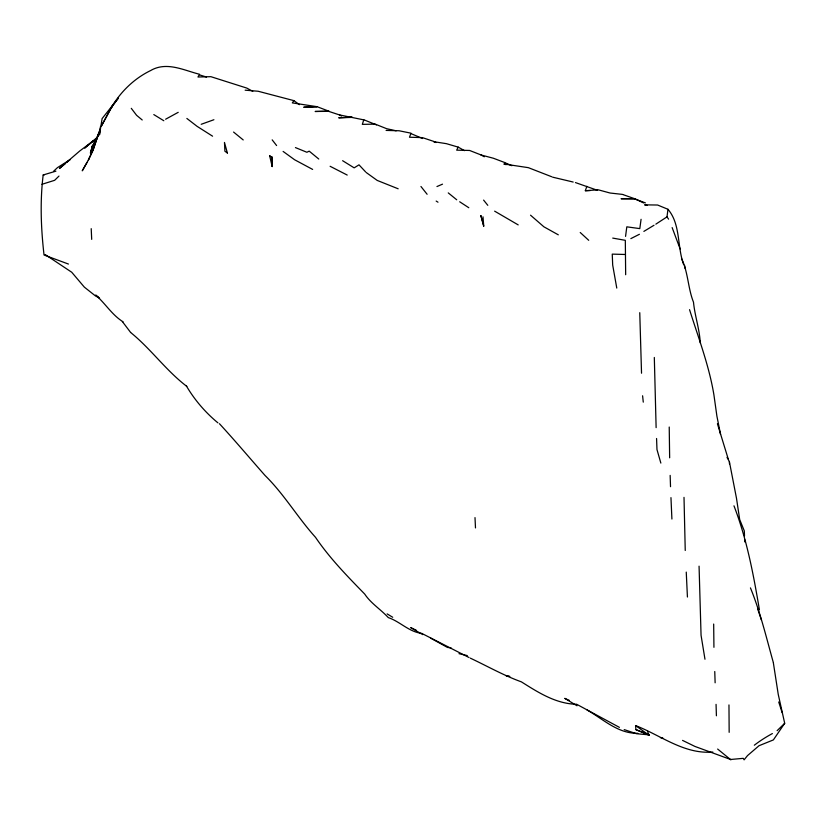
<?xml version="1.0" encoding="UTF-8"?>
<svg xmlns="http://www.w3.org/2000/svg" width="826" height="826" viewBox="0 0 826 826"><rect width="100%" height="100%" fill="white"/><g stroke="black" fill="none" stroke-linecap="round" stroke-linejoin="round"><path stroke-width="1.24" d="M625.664 274.728L625.323 240.325L612.727 238.094M55.91 171.158L43.179 174.967C39.916 201.482 41.001 228.565 44.036 255.028L68.434 264.052M100.39 126.791L99.45 134.937L102.125 118.562L118.5 97.902L110.736 108.495L101.34 126.141L112.326 106.038L110.736 108.495C120.173 92.192 133.957 78.522 151.034 70.355L151.354 70.127C167.162 61.496 183.909 70.334 199.541 74.278L197.961 77.004L210.867 76.673L246.757 88.072L252.777 91.314M668.595 219.158L667.005 216.866L667.966 209.288L657.599 205.024L644.631 204.858L647.161 205.344M625.561 236.391L626.81 226.83L639.809 228.616L641.079 219.303M363.801 119.77L362.315 124.365L375.221 124.137L386.651 128.691L396.15 130.807M590.239 190.558L585.345 190.703L586.842 186.325M100.122 129.073L93.101 150.002L88.279 160.213M99.481 132.738L96.332 139.532L100.359 130.033M96.074 138.964L91.862 147.802L96.022 138.933M92.78 148.412L90.416 153.213L92.564 145.345L90.499 152.893L99.192 132.005L93.101 150.002L88.981 158.726L89.476 158.086L82.259 170.827L87.071 162.33M464.46 150.642L458.213 147.131L456.664 150.156L469.591 150.456L481.021 154.937M271.527 156.909L269.668 155.918L272.198 166.532L271.723 156.568L272.26 166.563L271.527 156.909L269.668 155.918M773.312 662.524L778.237 694.367L784.7 723.297L773.363 739.92L759.022 745.713L747.52 755.594L744.102 759.848L743.307 758.34L730.442 759.497L717.639 749.048M299.456 104.665L293.901 100.638L292.311 102.899L317.07 106.688L329.254 111.334L315.15 111.479L328.046 111.149L339.445 114.907L364.338 119.977L376.47 124.881M58.976 176.072L54.64 180.316L41.919 184.312M777.121 730.68L784.7 723.297M53.566 171.271L57.448 167.637L69.993 159.707L67.112 162.102M96.601 137.859L84.655 148.081L94.887 139.78M65.192 163.693L59.431 168.483L79.833 150.91L93.41 140.74M655.854 224.145L667.005 216.866M643.867 231.394L654.006 225.271M165.623 119.212L178.209 112.336M630.847 238.621L639.407 234.285M436.954 186.552L442.509 184.157M201.203 124.303L213.903 119.729M585.345 190.703L598.22 189.804L610.104 193.026L622.567 194.409M712.828 752.042C684.176 754.448 660.955 735.429 635.566 725.558L635.906 729.637L649.081 735.243L647.532 731.361M351.855 117.106L338.732 117.798L352.475 117.385M316.616 106.699L303.731 107.235L317.07 106.688M643.702 202.979L635.07 198.859L621.069 198.736L633.986 198.684L645.405 202.886M386.103 130.415L399.051 130.756L410.997 133.182L409.49 137.219L422.427 137.622L433.815 141.432M625.189 254.48L612.252 254.119L612.685 265.063L616.774 288.078M245.146 90.179L258.115 91.242L293.901 100.638M649.288 734.872L636.485 733.725L624.219 729.606M451.017 647.821L447.475 647.45L430.728 638.178M660.418 737.67L662.782 737.928M637.775 733.302C617.92 733.694 603.238 719.209 587.059 709.968M576.29 704.279C555.588 703.69 538.211 692.425 521.382 681.853C503.664 675.472 487.299 666.128 470.283 658.126M506.606 676.071L508.971 676.391M506.152 675.813L509.818 676.36M552.677 177.177L573.172 182.04M458.988 653.676L467.299 655.586M730.442 759.497L731.134 759.672L694.976 746.456L682.555 740.395M622.835 194.544L635.07 198.859M458.213 147.131L446.381 143.662L433.733 141.69L436.138 142.537M422.045 633.428C408.973 631.983 400.125 621.575 388.292 617.59C380.734 609.361 370.936 603.465 364.669 594.018C347.168 576.083 329.626 558.108 315.511 537.323C297.618 517.479 284.165 494.268 265.063 475.497C249.844 458.254 235.069 440.671 219.427 423.697M199.84 74.98L206.479 77.066M506.173 164.684L503.881 163.982L528.361 167.668L551.768 176.774M43.179 174.967L43.943 175.215M575.454 182.577L597.58 190.352M398.173 188.793L377.224 180.429L366.414 172.655M505.522 162.836L493.411 158.251L481 154.968L484.315 156.775M411.513 133.822L422.571 138.52M635.906 729.637L648.173 734.438M295.429 147.586L306.869 152.263L309.213 151.148L318.764 159.026M506.142 163.207L511.893 165.706M312.641 169.413L294.645 159.779L283.122 151.437M569.393 700.438L564.767 698.362L577.002 705.776M558.304 234.832L543.88 226.799L530.54 215.183M416.418 630.331L410.708 627.615L422.747 634.626M469.013 657.517L422.602 633.831M347.219 175.06L330.111 166.284M619.407 727.365L576.713 704.299M339.445 114.907L341.572 116.053M99.574 298.145L95.444 295.915L84.345 287.128L71.738 272.25L45.234 254.594M483.737 226.118L480.918 215.689L483.737 226.118L483.003 216.835M518.201 224.899L494.64 211.157M212.581 136.187L197.104 126.357L186.862 118.448M387.136 613.883L392.732 617.28M153.801 114.577L163.816 120.741M436.18 201.069L437.986 202.194M342.614 160.698L354.168 167.854L359 164.839L365.712 172.014M459.679 201.771L468.796 207.729M635.566 725.558L649.081 735.243M123.002 321.779C111.975 314.923 105.367 303.452 95.671 295.068L98.593 297.37M186.79 386.372C166.129 370.657 150.89 348.892 130.787 332.61M667.966 209.288C680.8 224.3 677.021 246.654 683.66 264.619M243.226 139.945L233.572 132.057M448.26 192.892L456.716 199.778M142.217 119.977L136.6 115.31L131.282 108.33M217.93 422.86C205.354 412.463 194.409 399.743 186.191 385.597M580.224 232.498L588.711 240.304M427.114 194.275L420.95 186.49M483.602 200.099L487.794 205.323M272.177 139.862L276.607 145.552M122.403 321.613L130.601 332.424M727.014 457.408L729.368 461.589L736.493 498.295L739.683 519.523L744.319 530.963L744.515 535.826M681.646 258.775C688.192 272.384 687.913 288.15 693.489 302.182C694.831 315.945 699.57 329.13 700.262 342.893M680.139 248.946L672.137 227.584M750.442 587.885C760.25 611.89 766.229 637.156 773.198 662.06M733.963 505.822C746.91 539.316 753.467 574.514 759.414 609.784M757.721 609.03L761.376 619.903M728.16 458.771L717.422 423.759M778.722 701.986L782.16 712.652M689.555 309.667C698.435 337.886 709.1 365.639 713.922 394.921L716.906 416.149L720.551 434.424M660.852 463.087L656.98 449.571L656.567 438.492M704.97 659.241L701.057 635.277L699.064 566.161M642.597 395.778L643.278 402.138M684.723 265.683L684.878 268.151M686.251 572.098L687.428 597.022M671.91 519.038L670.96 497.624M729.368 461.589L729.482 463.923M475.002 517.603L475.487 527.928M656.123 427.641L654.316 357.462M91.211 228.657L91.696 239.375M641.534 373.218L639.758 312.672M744.66 539.481L744.753 541.908M714.758 671.528L715.13 682.803M670.154 475.394L670.526 486.69M716.059 704.361L716.41 715.781M685.239 550.477L684.011 497.376M713.674 624.043L713.932 647.316M669.649 457.821L669.225 427.032M729.162 732.332L728.966 704.929M754.324 745.217A141.845 82.373 -2.7 0 1 772.393 733.55M227.387 153.016L224.909 151.251L224.476 142.454L227.387 153.016"/></g></svg>
